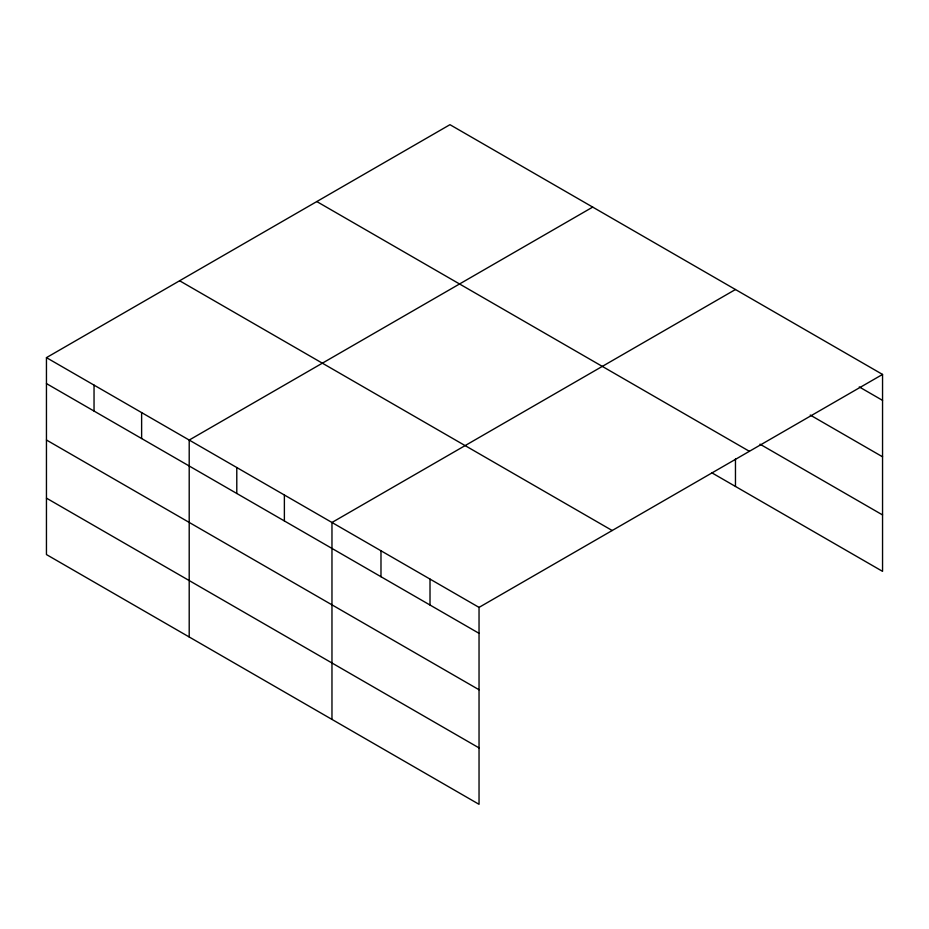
<?xml version="1.0" encoding="UTF-8"?>
<svg xmlns="http://www.w3.org/2000/svg" width="929" height="929" viewBox="0 0 929 929"><rect width="100%" height="100%" fill="white"/><g stroke="black" fill="none" stroke-linecap="round" stroke-linejoin="round"><path stroke-width="1.39" d="M46.45 357.642L479.039 607.392L479.039 804.317L46.45 554.567L46.45 357.642L449.961 124.683L882.55 374.433L882.55 571.358L711.672 472.71M592.714 207.097L189.202 440.056L189.202 636.98M735.466 289.511L331.967 522.481L331.967 719.406M479.039 607.392L882.55 374.433M859.267 386.928L882.55 400.376M810.239 415.054L882.55 456.801M759.98 444.167L882.55 514.933M316.801 201.558L749.389 451.308M179.611 280.767L612.199 530.517M46.45 383.584L479.039 633.334M46.45 440.009L479.039 689.759M46.45 498.141L479.039 747.903M735.466 458.949L735.466 486.448M430.011 579.092L430.011 605.034M380.983 550.781L380.983 576.723M284.379 495.006L284.379 520.948M236.79 467.531L236.79 493.473M141.626 412.592L141.626 438.534M94.038 385.117L94.038 411.059"/></g></svg>
